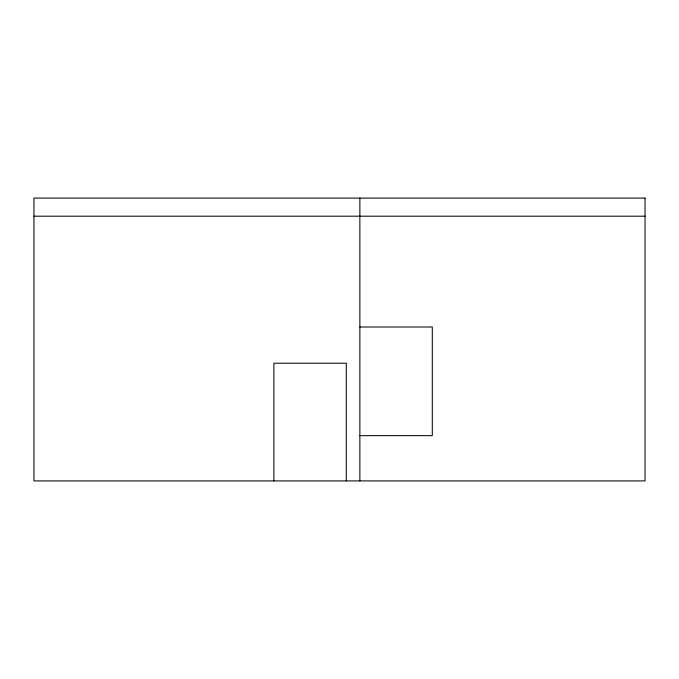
<?xml version="1.0" encoding="UTF-8"?>
<svg xmlns="http://www.w3.org/2000/svg" width="679" height="679" viewBox="0 0 679 679"><rect width="100%" height="100%" fill="white"/><g stroke="black" fill="none" stroke-linecap="round" stroke-linejoin="round"><path stroke-width="1.02" d="M33.95 216.194L645.05 216.194M359.87 327.006L432.294 327.006L432.294 435.646L359.87 435.646M359.87 198.09L359.87 480.91M346.29 480.91L346.29 363.223L273.866 363.223L273.866 480.91M645.05 198.09L33.95 198.09L33.95 480.91L645.05 480.91L645.05 198.09"/></g></svg>
